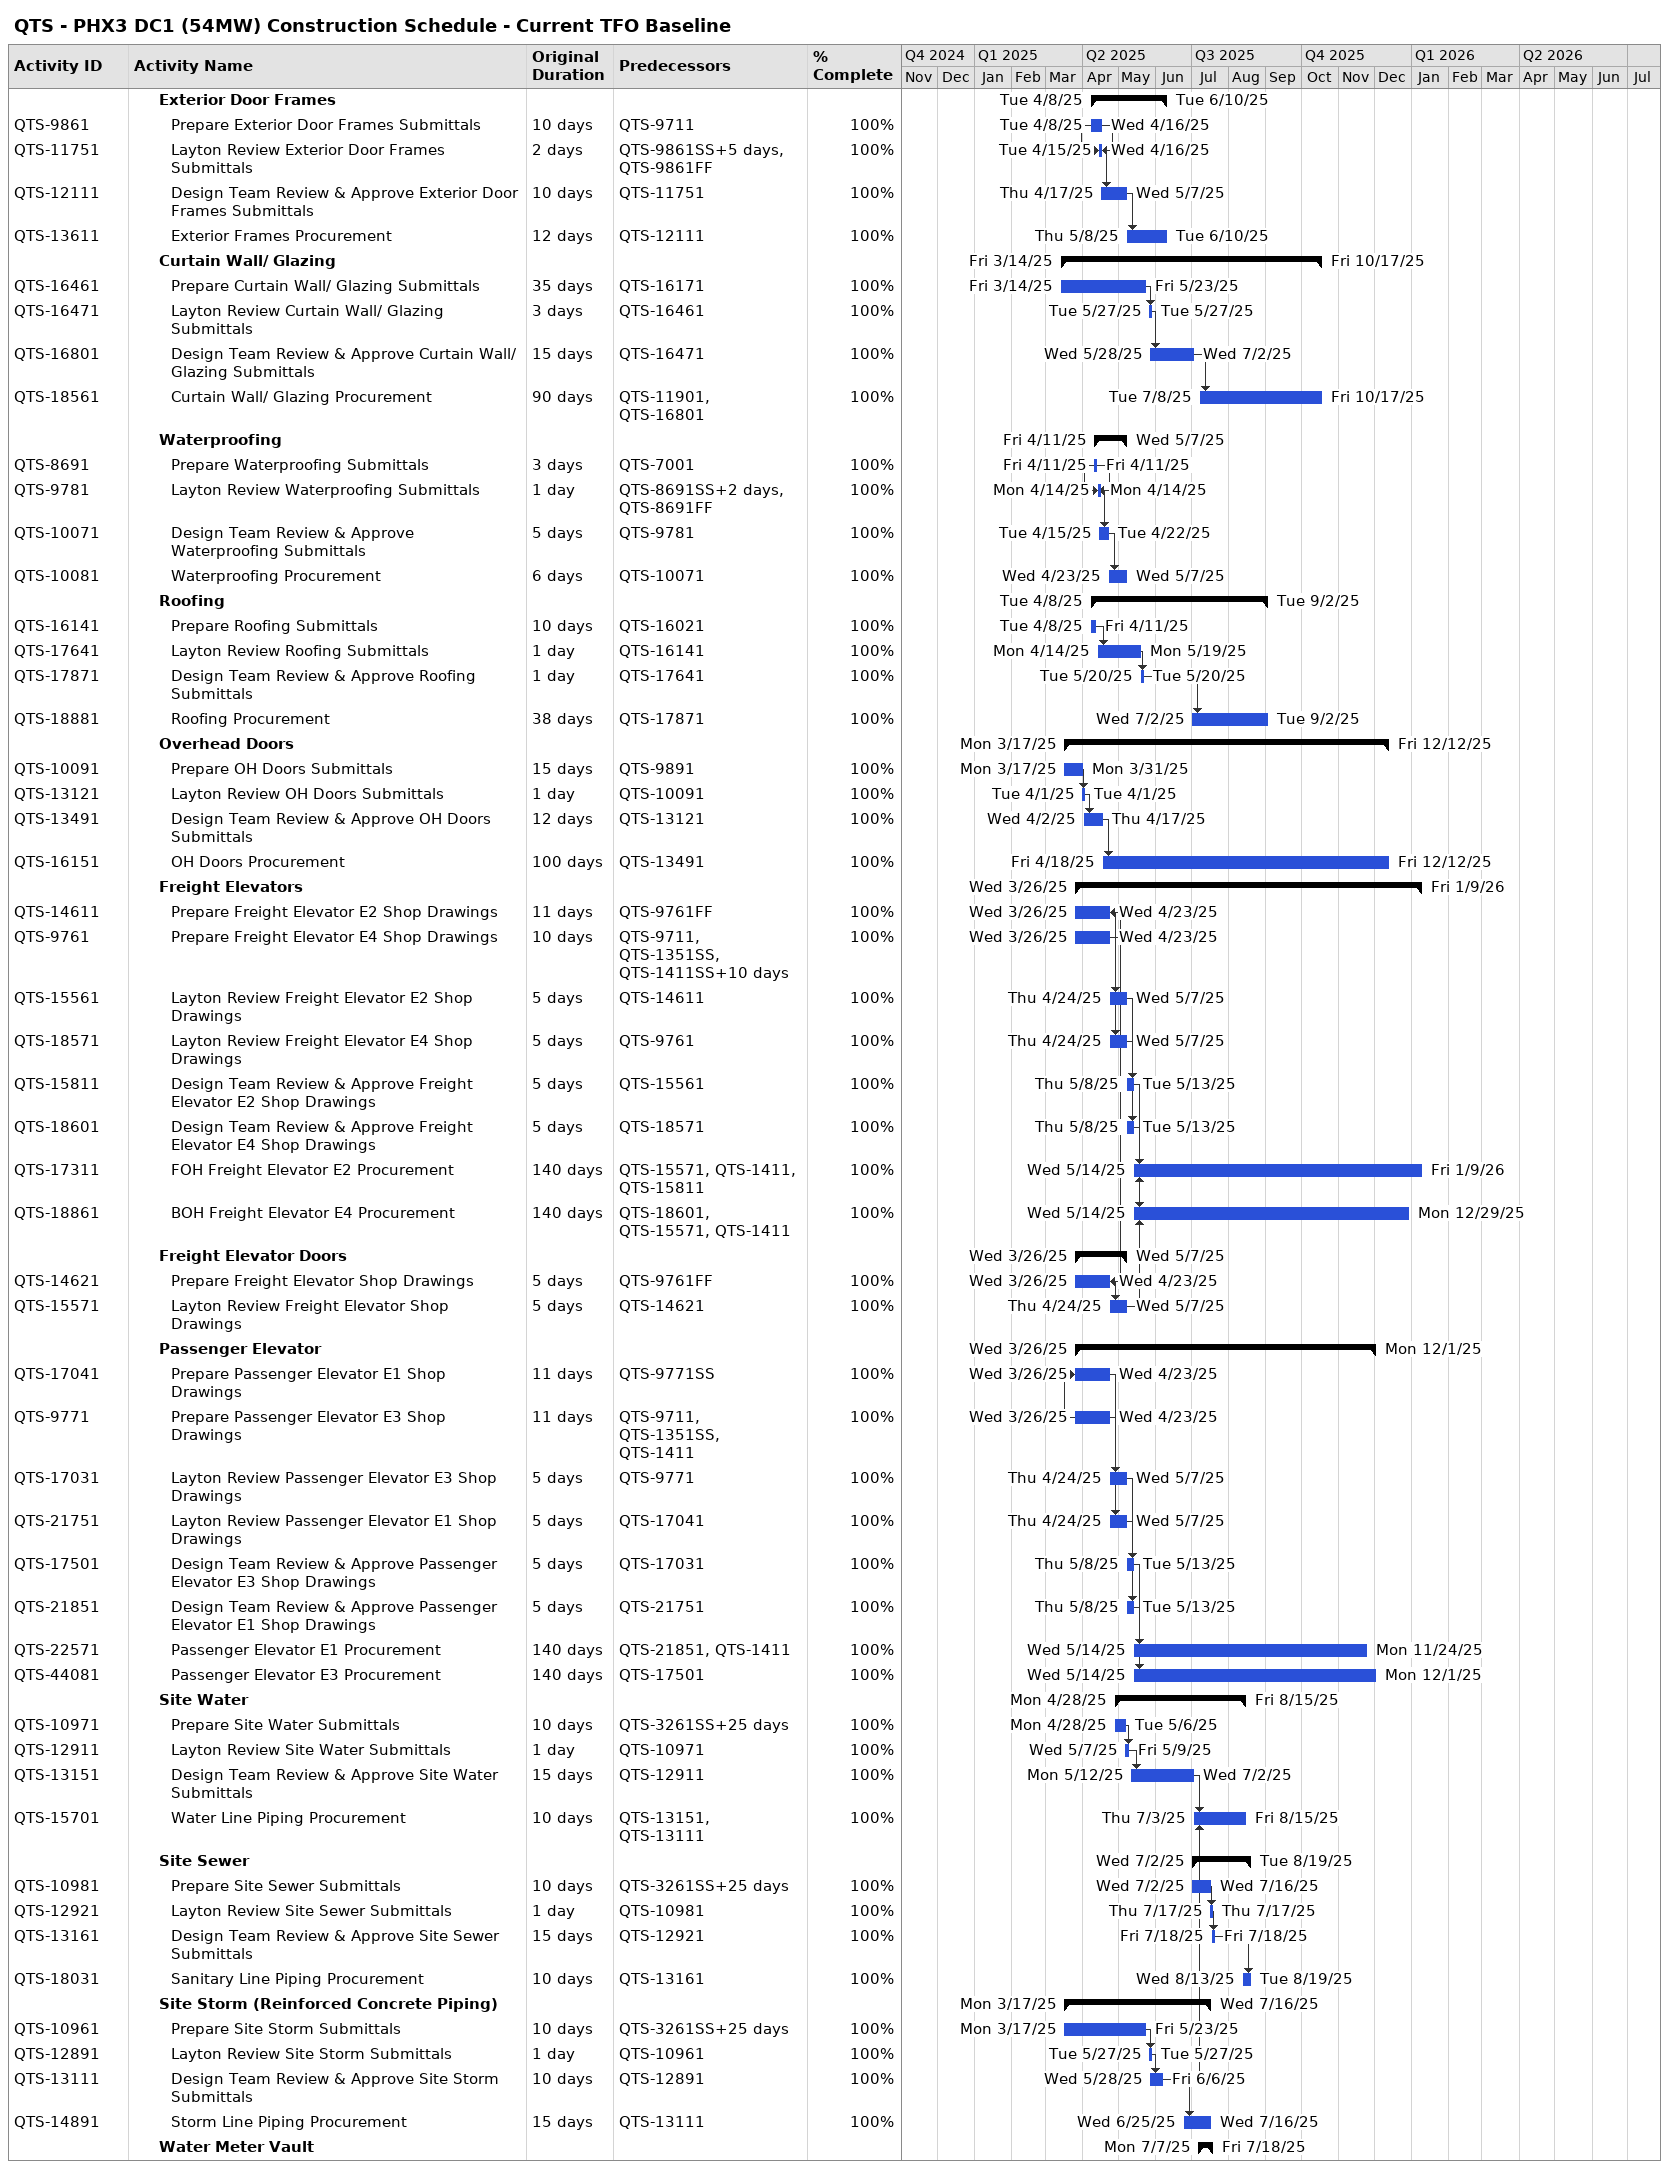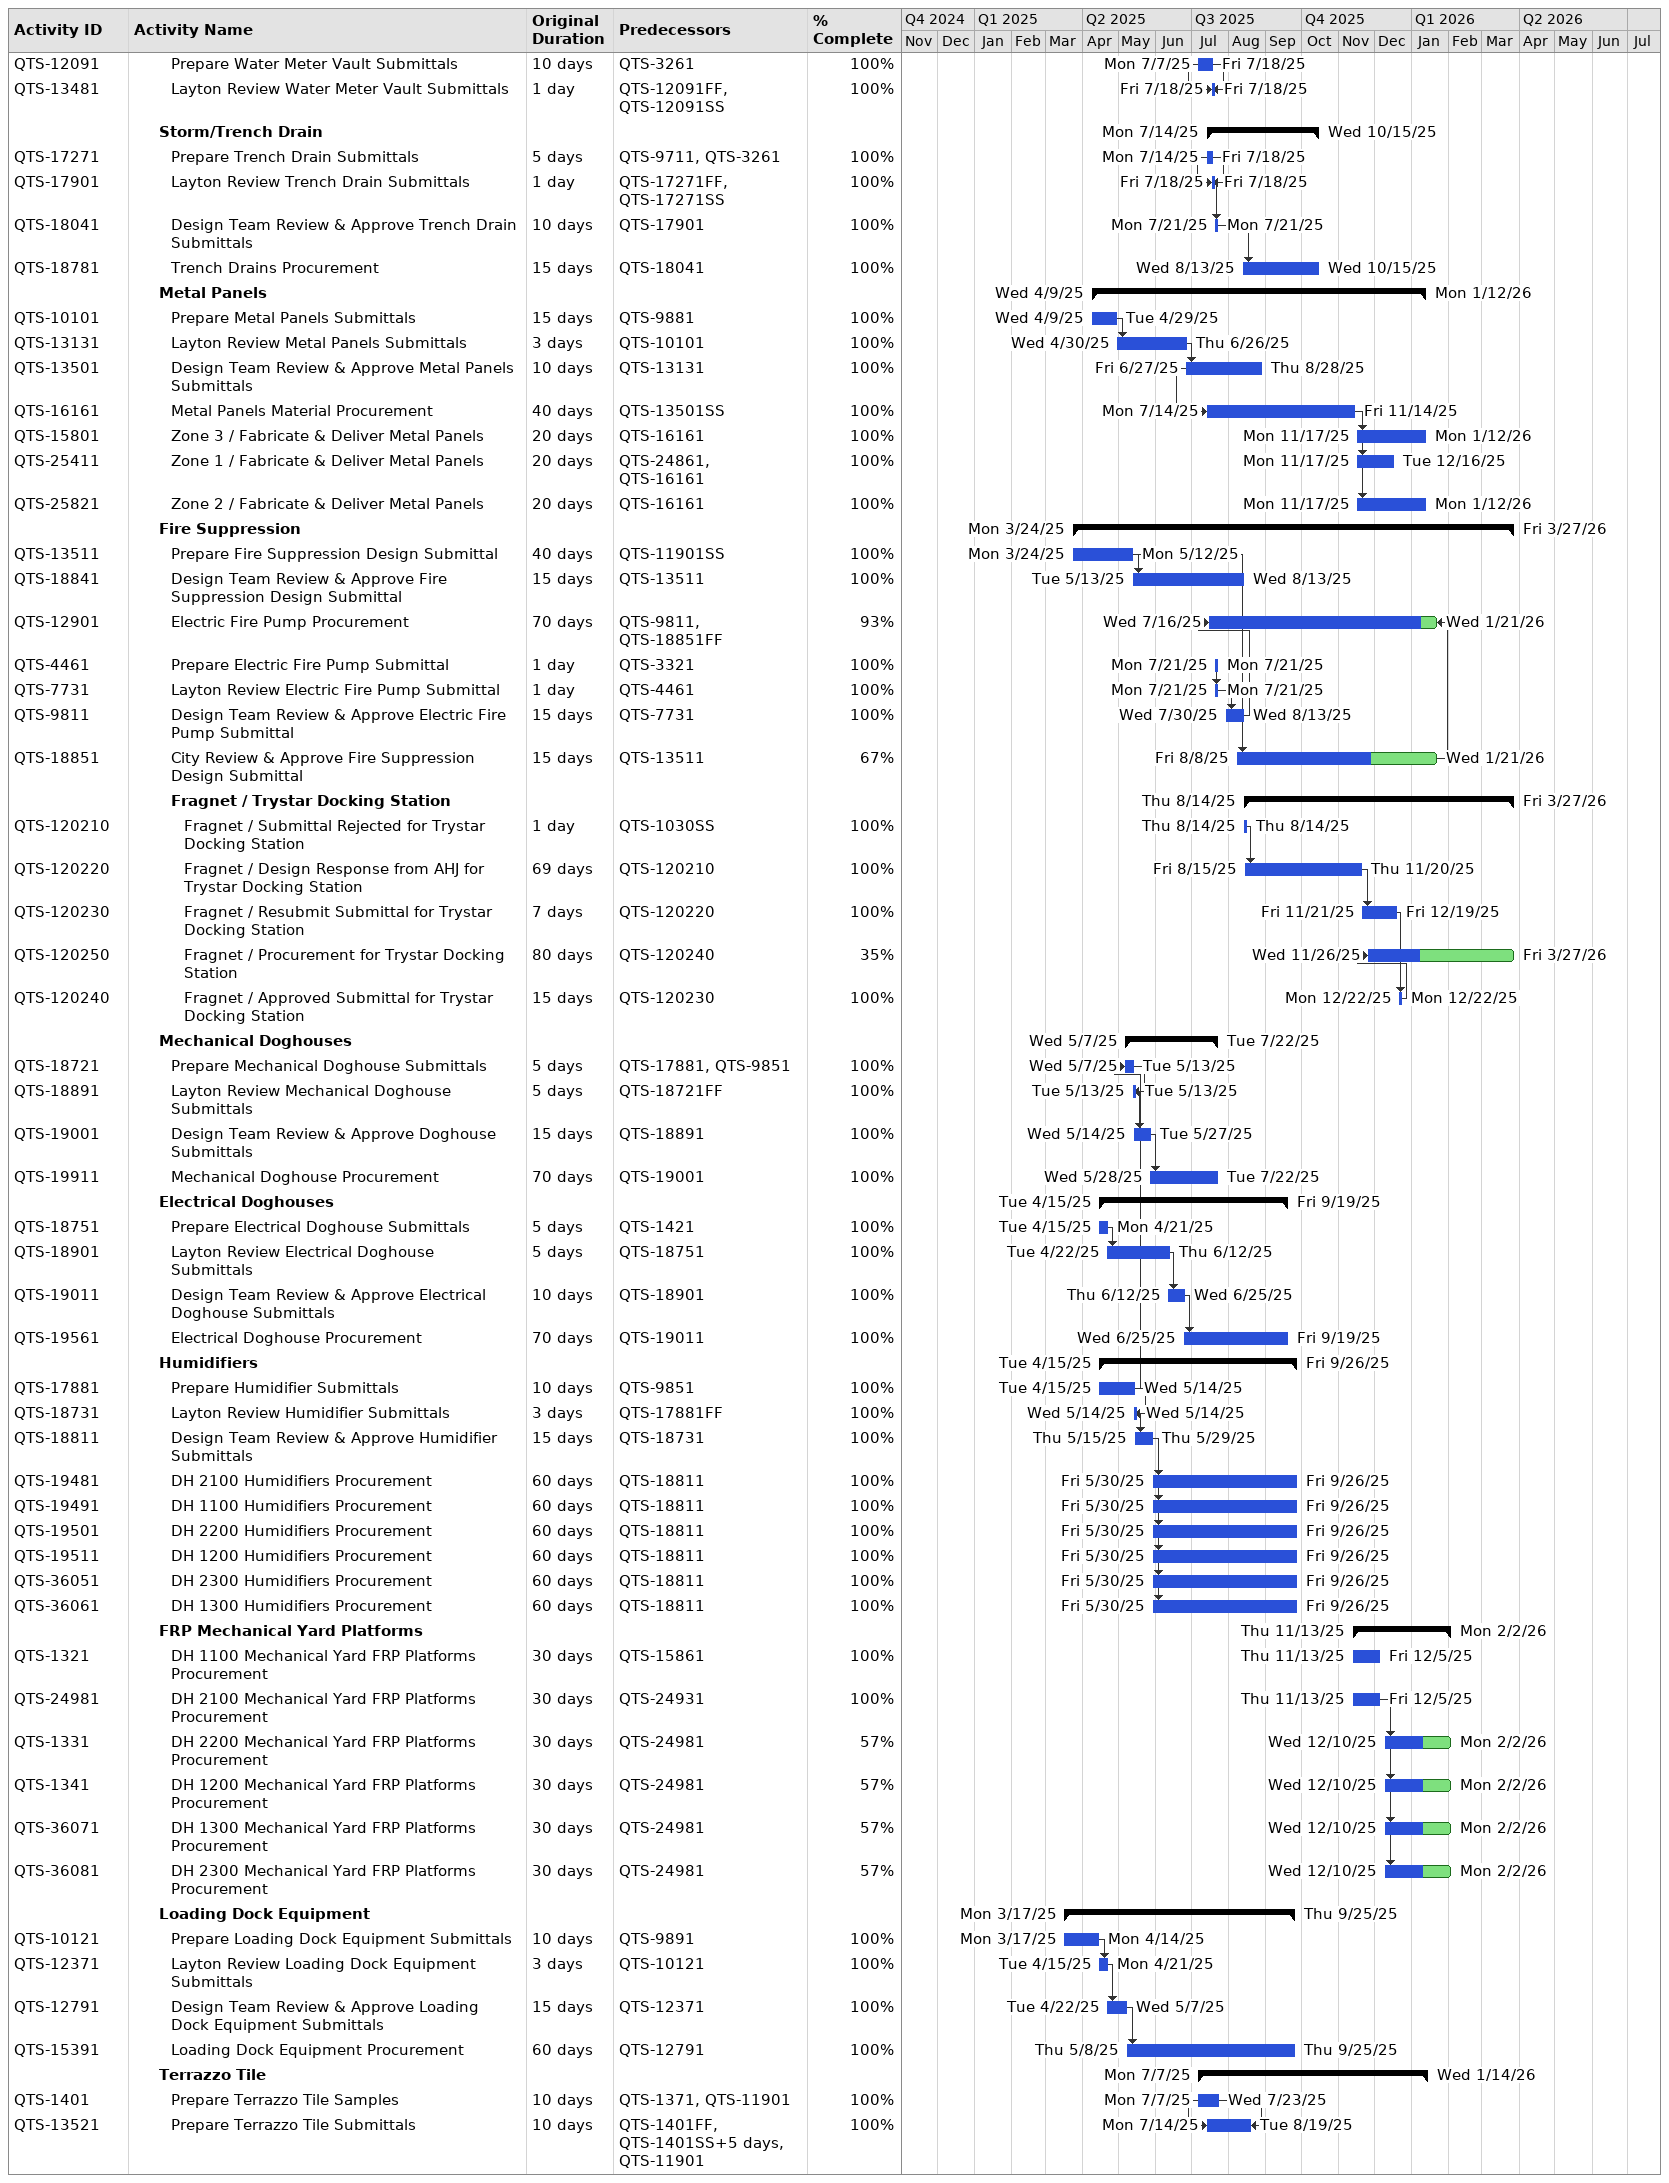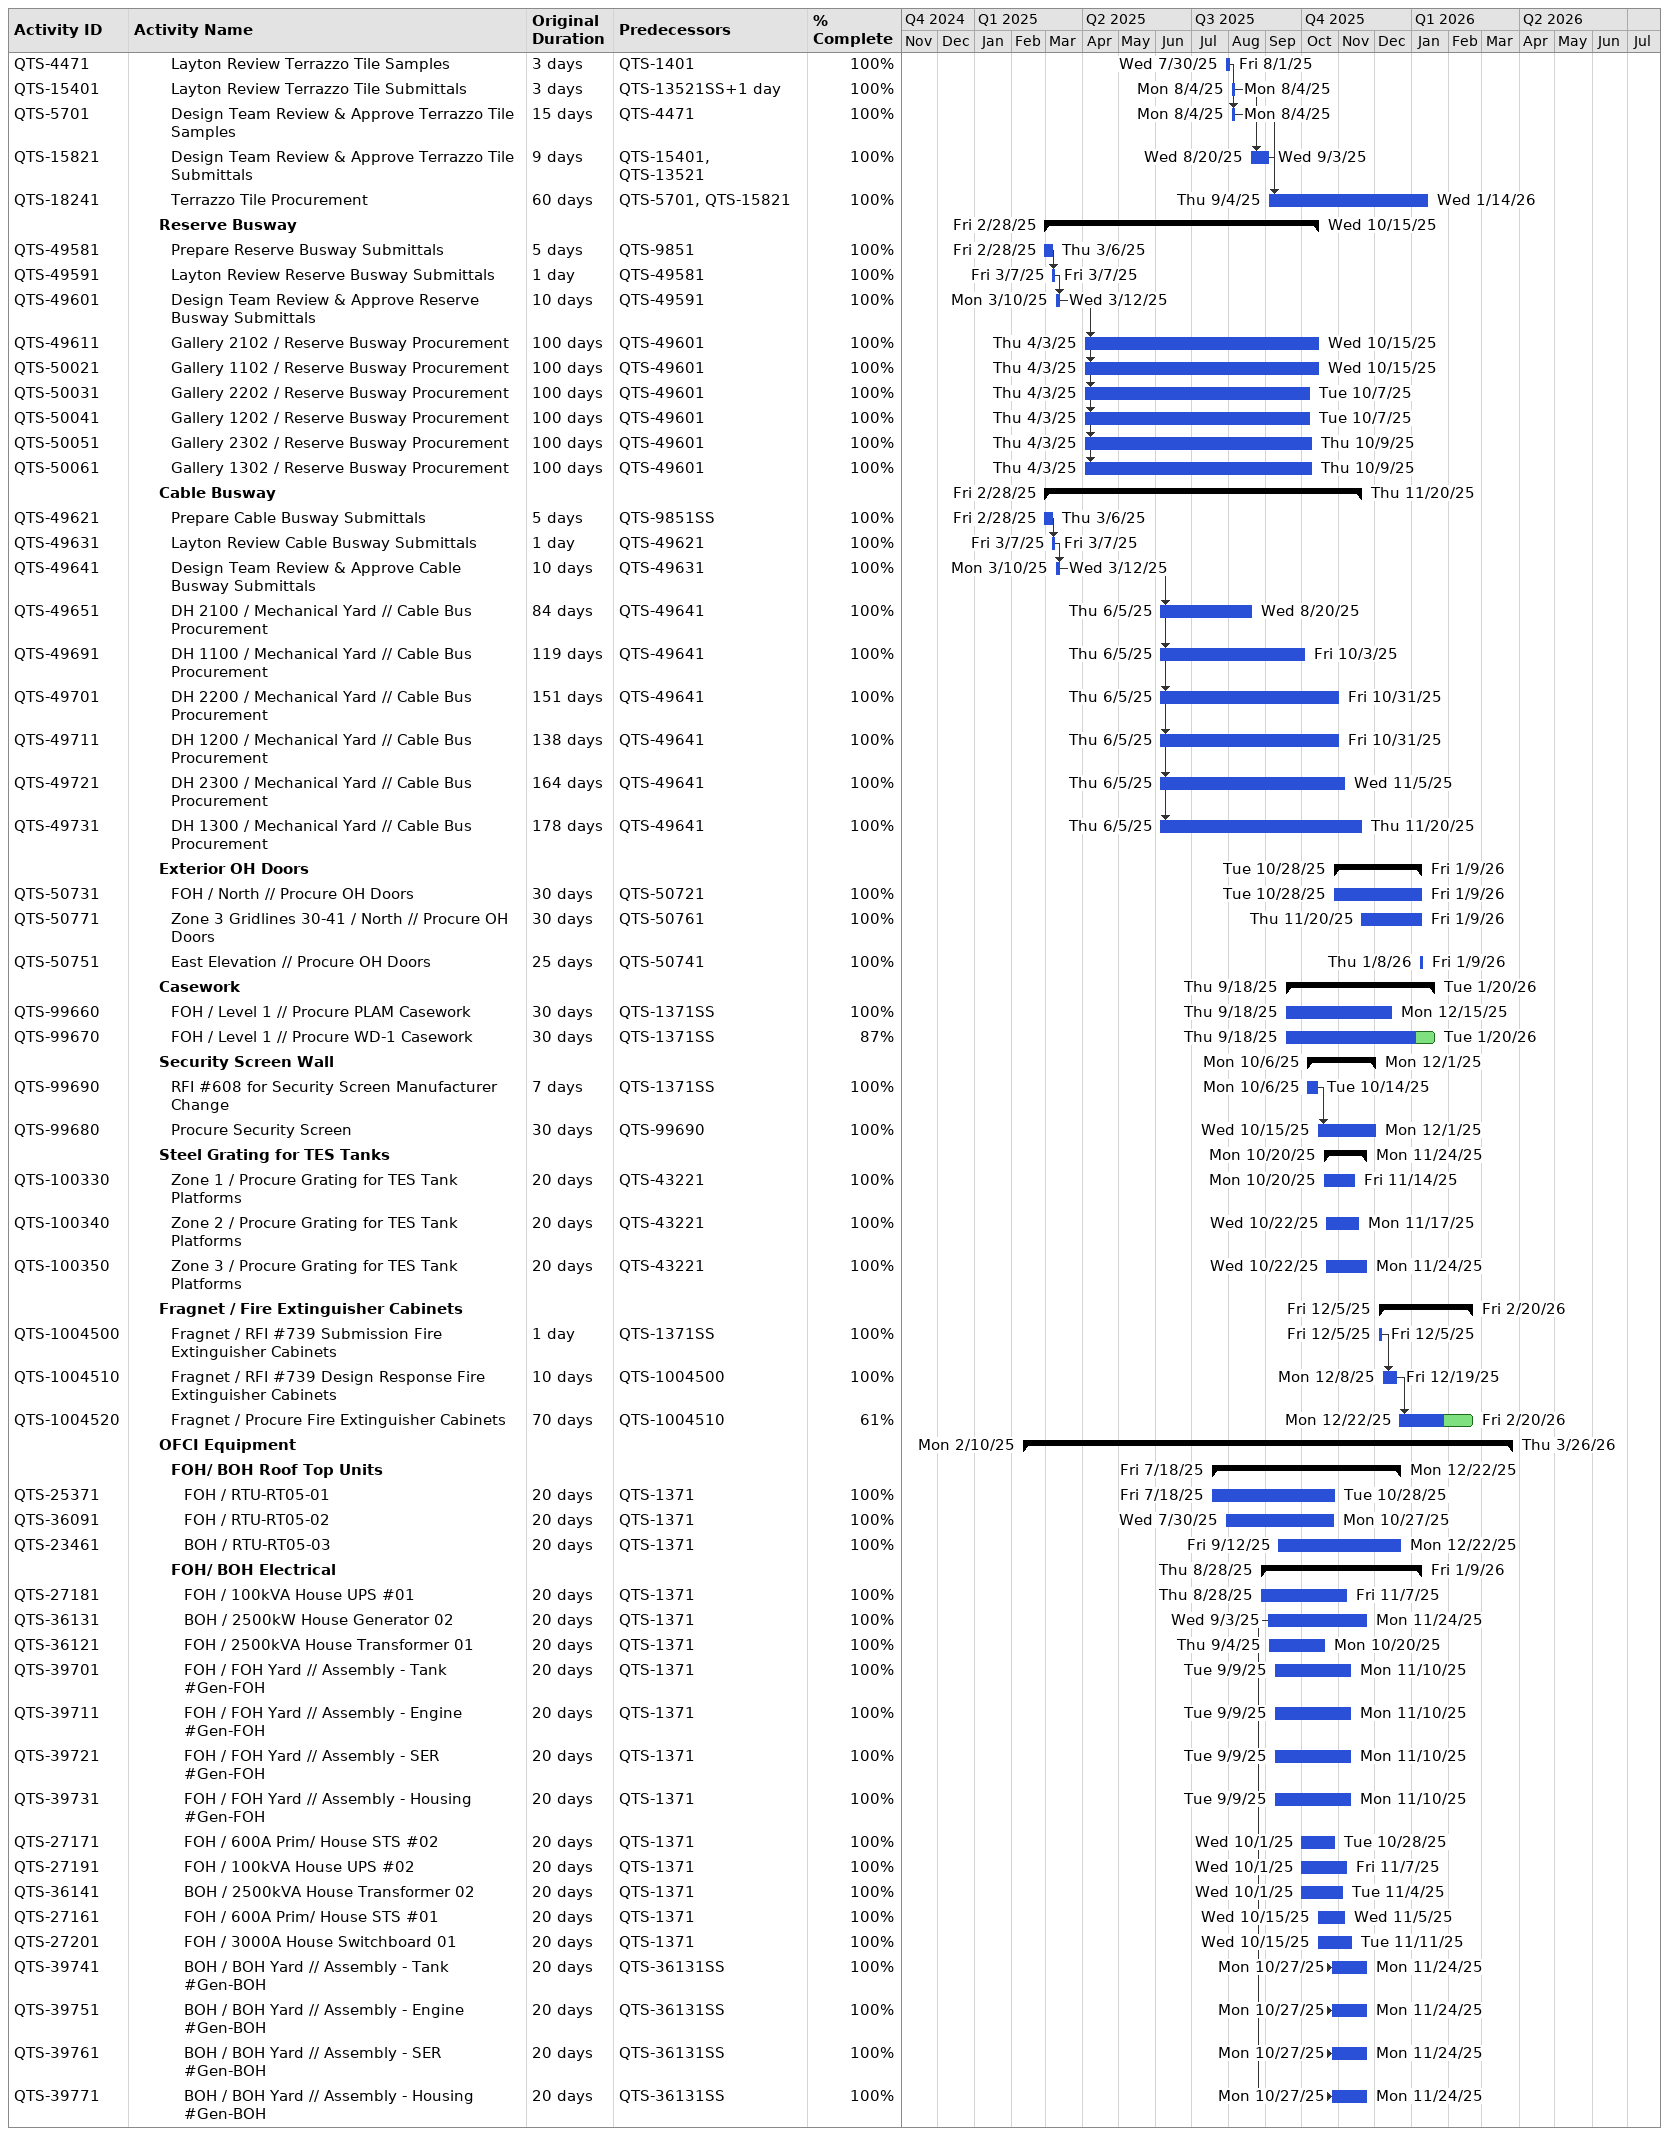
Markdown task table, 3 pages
QTS - PHX3 DC1 (54MW) Construction Schedule - Current TFO Baseline

| ID | Level | Task | Original duration | Start | Finish | Predecessors | % complete |
|---|---|---|---|---|---|---|---|
|  | 3 | **Exterior Door Frames** |  | 2025-04-08 | 2025-06-10 |  |  |
| QTS-9861 | 4 | Prepare Exterior Door Frames Submittals | 10d | 2025-04-08 | 2025-04-16 | QTS-9711 | 100 |
| QTS-11751 | 4 | Layton Review Exterior Door Frames Submittals | 2d | 2025-04-15 | 2025-04-16 | QTS-9861SS+5d, QTS-9861FF | 100 |
| QTS-12111 | 4 | Design Team Review & Approve Exterior Door Frames Submittals | 10d | 2025-04-17 | 2025-05-07 | QTS-11751 | 100 |
| QTS-13611 | 4 | Exterior Frames Procurement | 12d | 2025-05-08 | 2025-06-10 | QTS-12111 | 100 |
|  | 3 | **Curtain Wall/ Glazing** |  | 2025-03-14 | 2025-10-17 |  |  |
| QTS-16461 | 4 | Prepare Curtain Wall/ Glazing Submittals | 35d | 2025-03-14 | 2025-05-23 | QTS-16171 | 100 |
| QTS-16471 | 4 | Layton Review Curtain Wall/ Glazing Submittals | 3d | 2025-05-27 | 2025-05-27 | QTS-16461 | 100 |
| QTS-16801 | 4 | Design Team Review & Approve Curtain Wall/ Glazing Submittals | 15d | 2025-05-28 | 2025-07-02 | QTS-16471 | 100 |
| QTS-18561 | 4 | Curtain Wall/ Glazing Procurement | 90d | 2025-07-08 | 2025-10-17 | QTS-11901, QTS-16801 | 100 |
|  | 3 | **Waterproofing** |  | 2025-04-11 | 2025-05-07 |  |  |
| QTS-8691 | 4 | Prepare Waterproofing Submittals | 3d | 2025-04-11 | 2025-04-11 | QTS-7001 | 100 |
| QTS-9781 | 4 | Layton Review Waterproofing Submittals | 1d | 2025-04-14 | 2025-04-14 | QTS-8691SS+2d, QTS-8691FF | 100 |
| QTS-10071 | 4 | Design Team Review & Approve Waterproofing Submittals | 5d | 2025-04-15 | 2025-04-22 | QTS-9781 | 100 |
| QTS-10081 | 4 | Waterproofing Procurement | 6d | 2025-04-23 | 2025-05-07 | QTS-10071 | 100 |
|  | 3 | **Roofing** |  | 2025-04-08 | 2025-09-02 |  |  |
| QTS-16141 | 4 | Prepare Roofing Submittals | 10d | 2025-04-08 | 2025-04-11 | QTS-16021 | 100 |
| QTS-17641 | 4 | Layton Review Roofing Submittals | 1d | 2025-04-14 | 2025-05-19 | QTS-16141 | 100 |
| QTS-17871 | 4 | Design Team Review & Approve Roofing Submittals | 1d | 2025-05-20 | 2025-05-20 | QTS-17641 | 100 |
| QTS-18881 | 4 | Roofing Procurement | 38d | 2025-07-02 | 2025-09-02 | QTS-17871 | 100 |
|  | 3 | **Overhead Doors** |  | 2025-03-17 | 2025-12-12 |  |  |
| QTS-10091 | 4 | Prepare OH Doors Submittals | 15d | 2025-03-17 | 2025-03-31 | QTS-9891 | 100 |
| QTS-13121 | 4 | Layton Review OH Doors Submittals | 1d | 2025-04-01 | 2025-04-01 | QTS-10091 | 100 |
| QTS-13491 | 4 | Design Team Review & Approve OH Doors Submittals | 12d | 2025-04-02 | 2025-04-17 | QTS-13121 | 100 |
| QTS-16151 | 4 | OH Doors Procurement | 100d | 2025-04-18 | 2025-12-12 | QTS-13491 | 100 |
|  | 3 | **Freight Elevators** |  | 2025-03-26 | 2026-01-09 |  |  |
| QTS-14611 | 4 | Prepare Freight Elevator E2 Shop Drawings | 11d | 2025-03-26 | 2025-04-23 | QTS-9761FF | 100 |
| QTS-9761 | 4 | Prepare Freight Elevator E4 Shop Drawings | 10d | 2025-03-26 | 2025-04-23 | QTS-9711, QTS-1351SS, QTS-1411SS+10d | 100 |
| QTS-15561 | 4 | Layton Review Freight Elevator E2 Shop Drawings | 5d | 2025-04-24 | 2025-05-07 | QTS-14611 | 100 |
| QTS-18571 | 4 | Layton Review Freight Elevator E4 Shop Drawings | 5d | 2025-04-24 | 2025-05-07 | QTS-9761 | 100 |
| QTS-15811 | 4 | Design Team Review & Approve Freight Elevator E2 Shop Drawings | 5d | 2025-05-08 | 2025-05-13 | QTS-15561 | 100 |
| QTS-18601 | 4 | Design Team Review & Approve Freight Elevator E4 Shop Drawings | 5d | 2025-05-08 | 2025-05-13 | QTS-18571 | 100 |
| QTS-17311 | 4 | FOH Freight Elevator E2 Procurement | 140d | 2025-05-14 | 2026-01-09 | QTS-15571, QTS-1411, QTS-15811 | 100 |
| QTS-18861 | 4 | BOH Freight Elevator E4 Procurement | 140d | 2025-05-14 | 2025-12-29 | QTS-18601, QTS-15571, QTS-1411 | 100 |
|  | 3 | **Freight Elevator Doors** |  | 2025-03-26 | 2025-05-07 |  |  |
| QTS-14621 | 4 | Prepare Freight Elevator Shop Drawings | 5d | 2025-03-26 | 2025-04-23 | QTS-9761FF | 100 |
| QTS-15571 | 4 | Layton Review Freight Elevator Shop Drawings | 5d | 2025-04-24 | 2025-05-07 | QTS-14621 | 100 |
|  | 3 | **Passenger Elevator** |  | 2025-03-26 | 2025-12-01 |  |  |
| QTS-17041 | 4 | Prepare Passenger Elevator E1 Shop Drawings | 11d | 2025-03-26 | 2025-04-23 | QTS-9771SS | 100 |
| QTS-9771 | 4 | Prepare Passenger Elevator E3 Shop Drawings | 11d | 2025-03-26 | 2025-04-23 | QTS-9711, QTS-1351SS, QTS-1411 | 100 |
| QTS-17031 | 4 | Layton Review Passenger Elevator E3 Shop Drawings | 5d | 2025-04-24 | 2025-05-07 | QTS-9771 | 100 |
| QTS-21751 | 4 | Layton Review Passenger Elevator E1 Shop Drawings | 5d | 2025-04-24 | 2025-05-07 | QTS-17041 | 100 |
| QTS-17501 | 4 | Design Team Review & Approve Passenger Elevator E3 Shop Drawings | 5d | 2025-05-08 | 2025-05-13 | QTS-17031 | 100 |
| QTS-21851 | 4 | Design Team Review & Approve Passenger Elevator E1 Shop Drawings | 5d | 2025-05-08 | 2025-05-13 | QTS-21751 | 100 |
| QTS-22571 | 4 | Passenger Elevator E1 Procurement | 140d | 2025-05-14 | 2025-11-24 | QTS-21851, QTS-1411 | 100 |
| QTS-44081 | 4 | Passenger Elevator E3 Procurement | 140d | 2025-05-14 | 2025-12-01 | QTS-17501 | 100 |
|  | 3 | **Site Water** |  | 2025-04-28 | 2025-08-15 |  |  |
| QTS-10971 | 4 | Prepare Site Water Submittals | 10d | 2025-04-28 | 2025-05-06 | QTS-3261SS+25d | 100 |
| QTS-12911 | 4 | Layton Review Site Water Submittals | 1d | 2025-05-07 | 2025-05-09 | QTS-10971 | 100 |
| QTS-13151 | 4 | Design Team Review & Approve Site Water Submittals | 15d | 2025-05-12 | 2025-07-02 | QTS-12911 | 100 |
| QTS-15701 | 4 | Water Line Piping Procurement | 10d | 2025-07-03 | 2025-08-15 | QTS-13151, QTS-13111 | 100 |
|  | 3 | **Site Sewer** |  | 2025-07-02 | 2025-08-19 |  |  |
| QTS-10981 | 4 | Prepare Site Sewer Submittals | 10d | 2025-07-02 | 2025-07-16 | QTS-3261SS+25d | 100 |
| QTS-12921 | 4 | Layton Review Site Sewer Submittals | 1d | 2025-07-17 | 2025-07-17 | QTS-10981 | 100 |
| QTS-13161 | 4 | Design Team Review & Approve Site Sewer Submittals | 15d | 2025-07-18 | 2025-07-18 | QTS-12921 | 100 |
| QTS-18031 | 4 | Sanitary Line Piping Procurement | 10d | 2025-08-13 | 2025-08-19 | QTS-13161 | 100 |
|  | 3 | **Site Storm (Reinforced Concrete Piping)** |  | 2025-03-17 | 2025-07-16 |  |  |
| QTS-10961 | 4 | Prepare Site Storm Submittals | 10d | 2025-03-17 | 2025-05-23 | QTS-3261SS+25d | 100 |
| QTS-12891 | 4 | Layton Review Site Storm Submittals | 1d | 2025-05-27 | 2025-05-27 | QTS-10961 | 100 |
| QTS-13111 | 4 | Design Team Review & Approve Site Storm Submittals | 10d | 2025-05-28 | 2025-06-06 | QTS-12891 | 100 |
| QTS-14891 | 4 | Storm Line Piping Procurement | 15d | 2025-06-25 | 2025-07-16 | QTS-13111 | 100 |
|  | 3 | **Water Meter Vault** |  | 2025-07-07 | 2025-07-18 |  |  |
| QTS-12091 | 4 | Prepare Water Meter Vault Submittals | 10d | 2025-07-07 | 2025-07-18 | QTS-3261 | 100 |
| QTS-13481 | 4 | Layton Review Water Meter Vault Submittals | 1d | 2025-07-18 | 2025-07-18 | QTS-12091FF, QTS-12091SS | 100 |
|  | 3 | **Storm/Trench Drain** |  | 2025-07-14 | 2025-10-15 |  |  |
| QTS-17271 | 4 | Prepare Trench Drain Submittals | 5d | 2025-07-14 | 2025-07-18 | QTS-9711, QTS-3261 | 100 |
| QTS-17901 | 4 | Layton Review Trench Drain Submittals | 1d | 2025-07-18 | 2025-07-18 | QTS-17271FF, QTS-17271SS | 100 |
| QTS-18041 | 4 | Design Team Review & Approve Trench Drain Submittals | 10d | 2025-07-21 | 2025-07-21 | QTS-17901 | 100 |
| QTS-18781 | 4 | Trench Drains Procurement | 15d | 2025-08-13 | 2025-10-15 | QTS-18041 | 100 |
|  | 3 | **Metal Panels** |  | 2025-04-09 | 2026-01-12 |  |  |
| QTS-10101 | 4 | Prepare Metal Panels Submittals | 15d | 2025-04-09 | 2025-04-29 | QTS-9881 | 100 |
| QTS-13131 | 4 | Layton Review Metal Panels Submittals | 3d | 2025-04-30 | 2025-06-26 | QTS-10101 | 100 |
| QTS-13501 | 4 | Design Team Review & Approve Metal Panels Submittals | 10d | 2025-06-27 | 2025-08-28 | QTS-13131 | 100 |
| QTS-16161 | 4 | Metal Panels Material Procurement | 40d | 2025-07-14 | 2025-11-14 | QTS-13501SS | 100 |
| QTS-15801 | 4 | Zone 3 / Fabricate & Deliver Metal Panels | 20d | 2025-11-17 | 2026-01-12 | QTS-16161 | 100 |
| QTS-25411 | 4 | Zone 1 / Fabricate & Deliver Metal Panels | 20d | 2025-11-17 | 2025-12-16 | QTS-24861, QTS-16161 | 100 |
| QTS-25821 | 4 | Zone 2 / Fabricate & Deliver Metal Panels | 20d | 2025-11-17 | 2026-01-12 | QTS-16161 | 100 |
|  | 3 | **Fire Suppression** |  | 2025-03-24 | 2026-03-27 |  |  |
| QTS-13511 | 4 | Prepare Fire Suppression Design Submittal | 40d | 2025-03-24 | 2025-05-12 | QTS-11901SS | 100 |
| QTS-18841 | 4 | Design Team Review & Approve Fire Suppression Design Submittal | 15d | 2025-05-13 | 2025-08-13 | QTS-13511 | 100 |
| QTS-12901 | 4 | Electric Fire Pump Procurement | 70d | 2025-07-16 | 2026-01-21 | QTS-9811, QTS-18851FF | 93 |
| QTS-4461 | 4 | Prepare Electric Fire Pump Submittal | 1d | 2025-07-21 | 2025-07-21 | QTS-3321 | 100 |
| QTS-7731 | 4 | Layton Review Electric Fire Pump Submittal | 1d | 2025-07-21 | 2025-07-21 | QTS-4461 | 100 |
| QTS-9811 | 4 | Design Team Review & Approve Electric Fire Pump Submittal | 15d | 2025-07-30 | 2025-08-13 | QTS-7731 | 100 |
| QTS-18851 | 4 | City Review & Approve Fire Suppression Design Submittal | 15d | 2025-08-08 | 2026-01-21 | QTS-13511 | 67 |
|  | 4 | **Fragnet / Trystar Docking Station** |  | 2025-08-14 | 2026-03-27 |  |  |
| QTS-120210 | 5 | Fragnet / Submittal Rejected for Trystar Docking Station | 1d | 2025-08-14 | 2025-08-14 | QTS-1030SS | 100 |
| QTS-120220 | 5 | Fragnet / Design Response from AHJ for Trystar Docking Station | 69d | 2025-08-15 | 2025-11-20 | QTS-120210 | 100 |
| QTS-120230 | 5 | Fragnet / Resubmit Submittal for Trystar Docking Station | 7d | 2025-11-21 | 2025-12-19 | QTS-120220 | 100 |
| QTS-120250 | 5 | Fragnet / Procurement for Trystar Docking Station | 80d | 2025-11-26 | 2026-03-27 | QTS-120240 | 35 |
| QTS-120240 | 5 | Fragnet / Approved Submittal for Trystar Docking Station | 15d | 2025-12-22 | 2025-12-22 | QTS-120230 | 100 |
|  | 3 | **Mechanical Doghouses** |  | 2025-05-07 | 2025-07-22 |  |  |
| QTS-18721 | 4 | Prepare Mechanical Doghouse Submittals | 5d | 2025-05-07 | 2025-05-13 | QTS-17881, QTS-9851 | 100 |
| QTS-18891 | 4 | Layton Review Mechanical Doghouse Submittals | 5d | 2025-05-13 | 2025-05-13 | QTS-18721FF | 100 |
| QTS-19001 | 4 | Design Team Review & Approve Doghouse Submittals | 15d | 2025-05-14 | 2025-05-27 | QTS-18891 | 100 |
| QTS-19911 | 4 | Mechanical Doghouse Procurement | 70d | 2025-05-28 | 2025-07-22 | QTS-19001 | 100 |
|  | 3 | **Electrical Doghouses** |  | 2025-04-15 | 2025-09-19 |  |  |
| QTS-18751 | 4 | Prepare Electrical Doghouse Submittals | 5d | 2025-04-15 | 2025-04-21 | QTS-1421 | 100 |
| QTS-18901 | 4 | Layton Review Electrical Doghouse Submittals | 5d | 2025-04-22 | 2025-06-12 | QTS-18751 | 100 |
| QTS-19011 | 4 | Design Team Review & Approve Electrical Doghouse Submittals | 10d | 2025-06-12 | 2025-06-25 | QTS-18901 | 100 |
| QTS-19561 | 4 | Electrical Doghouse Procurement | 70d | 2025-06-25 | 2025-09-19 | QTS-19011 | 100 |
|  | 3 | **Humidifiers** |  | 2025-04-15 | 2025-09-26 |  |  |
| QTS-17881 | 4 | Prepare Humidifier Submittals | 10d | 2025-04-15 | 2025-05-14 | QTS-9851 | 100 |
| QTS-18731 | 4 | Layton Review Humidifier Submittals | 3d | 2025-05-14 | 2025-05-14 | QTS-17881FF | 100 |
| QTS-18811 | 4 | Design Team Review & Approve Humidifier Submittals | 15d | 2025-05-15 | 2025-05-29 | QTS-18731 | 100 |
| QTS-19481 | 4 | DH 2100 Humidifiers Procurement | 60d | 2025-05-30 | 2025-09-26 | QTS-18811 | 100 |
| QTS-19491 | 4 | DH 1100 Humidifiers Procurement | 60d | 2025-05-30 | 2025-09-26 | QTS-18811 | 100 |
| QTS-19501 | 4 | DH 2200 Humidifiers Procurement | 60d | 2025-05-30 | 2025-09-26 | QTS-18811 | 100 |
| QTS-19511 | 4 | DH 1200 Humidifiers Procurement | 60d | 2025-05-30 | 2025-09-26 | QTS-18811 | 100 |
| QTS-36051 | 4 | DH 2300 Humidifiers Procurement | 60d | 2025-05-30 | 2025-09-26 | QTS-18811 | 100 |
| QTS-36061 | 4 | DH 1300 Humidifiers Procurement | 60d | 2025-05-30 | 2025-09-26 | QTS-18811 | 100 |
|  | 3 | **FRP Mechanical Yard Platforms** |  | 2025-11-13 | 2026-02-02 |  |  |
| QTS-1321 | 4 | DH 1100 Mechanical Yard FRP Platforms Procurement | 30d | 2025-11-13 | 2025-12-05 | QTS-15861 | 100 |
| QTS-24981 | 4 | DH 2100 Mechanical Yard FRP Platforms Procurement | 30d | 2025-11-13 | 2025-12-05 | QTS-24931 | 100 |
| QTS-1331 | 4 | DH 2200 Mechanical Yard FRP Platforms Procurement | 30d | 2025-12-10 | 2026-02-02 | QTS-24981 | 57 |
| QTS-1341 | 4 | DH 1200 Mechanical Yard FRP Platforms Procurement | 30d | 2025-12-10 | 2026-02-02 | QTS-24981 | 57 |
| QTS-36071 | 4 | DH 1300 Mechanical Yard FRP Platforms Procurement | 30d | 2025-12-10 | 2026-02-02 | QTS-24981 | 57 |
| QTS-36081 | 4 | DH 2300 Mechanical Yard FRP Platforms Procurement | 30d | 2025-12-10 | 2026-02-02 | QTS-24981 | 57 |
|  | 3 | **Loading Dock Equipment** |  | 2025-03-17 | 2025-09-25 |  |  |
| QTS-10121 | 4 | Prepare Loading Dock Equipment Submittals | 10d | 2025-03-17 | 2025-04-14 | QTS-9891 | 100 |
| QTS-12371 | 4 | Layton Review Loading Dock Equipment Submittals | 3d | 2025-04-15 | 2025-04-21 | QTS-10121 | 100 |
| QTS-12791 | 4 | Design Team Review & Approve Loading Dock Equipment Submittals | 15d | 2025-04-22 | 2025-05-07 | QTS-12371 | 100 |
| QTS-15391 | 4 | Loading Dock Equipment Procurement | 60d | 2025-05-08 | 2025-09-25 | QTS-12791 | 100 |
|  | 3 | **Terrazzo Tile** |  | 2025-07-07 | 2026-01-14 |  |  |
| QTS-1401 | 4 | Prepare Terrazzo Tile Samples | 10d | 2025-07-07 | 2025-07-23 | QTS-1371, QTS-11901 | 100 |
| QTS-13521 | 4 | Prepare Terrazzo Tile Submittals | 10d | 2025-07-14 | 2025-08-19 | QTS-1401FF, QTS-1401SS+5d, QTS-11901 | 100 |
| QTS-4471 | 4 | Layton Review Terrazzo Tile Samples | 3d | 2025-07-30 | 2025-08-01 | QTS-1401 | 100 |
| QTS-15401 | 4 | Layton Review Terrazzo Tile Submittals | 3d | 2025-08-04 | 2025-08-04 | QTS-13521SS+1d | 100 |
| QTS-5701 | 4 | Design Team Review & Approve Terrazzo Tile Samples | 15d | 2025-08-04 | 2025-08-04 | QTS-4471 | 100 |
| QTS-15821 | 4 | Design Team Review & Approve Terrazzo Tile Submittals | 9d | 2025-08-20 | 2025-09-03 | QTS-15401, QTS-13521 | 100 |
| QTS-18241 | 4 | Terrazzo Tile Procurement | 60d | 2025-09-04 | 2026-01-14 | QTS-5701, QTS-15821 | 100 |
|  | 3 | **Reserve Busway** |  | 2025-02-28 | 2025-10-15 |  |  |
| QTS-49581 | 4 | Prepare Reserve Busway Submittals | 5d | 2025-02-28 | 2025-03-06 | QTS-9851 | 100 |
| QTS-49591 | 4 | Layton Review Reserve Busway Submittals | 1d | 2025-03-07 | 2025-03-07 | QTS-49581 | 100 |
| QTS-49601 | 4 | Design Team Review & Approve Reserve Busway Submittals | 10d | 2025-03-10 | 2025-03-12 | QTS-49591 | 100 |
| QTS-49611 | 4 | Gallery 2102 / Reserve Busway Procurement | 100d | 2025-04-03 | 2025-10-15 | QTS-49601 | 100 |
| QTS-50021 | 4 | Gallery 1102 / Reserve Busway Procurement | 100d | 2025-04-03 | 2025-10-15 | QTS-49601 | 100 |
| QTS-50031 | 4 | Gallery 2202 / Reserve Busway Procurement | 100d | 2025-04-03 | 2025-10-07 | QTS-49601 | 100 |
| QTS-50041 | 4 | Gallery 1202 / Reserve Busway Procurement | 100d | 2025-04-03 | 2025-10-07 | QTS-49601 | 100 |
| QTS-50051 | 4 | Gallery 2302 / Reserve Busway Procurement | 100d | 2025-04-03 | 2025-10-09 | QTS-49601 | 100 |
| QTS-50061 | 4 | Gallery 1302 / Reserve Busway Procurement | 100d | 2025-04-03 | 2025-10-09 | QTS-49601 | 100 |
|  | 3 | **Cable Busway** |  | 2025-02-28 | 2025-11-20 |  |  |
| QTS-49621 | 4 | Prepare Cable Busway Submittals | 5d | 2025-02-28 | 2025-03-06 | QTS-9851SS | 100 |
| QTS-49631 | 4 | Layton Review Cable Busway Submittals | 1d | 2025-03-07 | 2025-03-07 | QTS-49621 | 100 |
| QTS-49641 | 4 | Design Team Review & Approve Cable Busway Submittals | 10d | 2025-03-10 | 2025-03-12 | QTS-49631 | 100 |
| QTS-49651 | 4 | DH 2100 / Mechanical Yard // Cable Bus Procurement | 84d | 2025-06-05 | 2025-08-20 | QTS-49641 | 100 |
| QTS-49691 | 4 | DH 1100 / Mechanical Yard // Cable Bus Procurement | 119d | 2025-06-05 | 2025-10-03 | QTS-49641 | 100 |
| QTS-49701 | 4 | DH 2200 / Mechanical Yard // Cable Bus Procurement | 151d | 2025-06-05 | 2025-10-31 | QTS-49641 | 100 |
| QTS-49711 | 4 | DH 1200 / Mechanical Yard // Cable Bus Procurement | 138d | 2025-06-05 | 2025-10-31 | QTS-49641 | 100 |
| QTS-49721 | 4 | DH 2300 / Mechanical Yard // Cable Bus Procurement | 164d | 2025-06-05 | 2025-11-05 | QTS-49641 | 100 |
| QTS-49731 | 4 | DH 1300 / Mechanical Yard // Cable Bus Procurement | 178d | 2025-06-05 | 2025-11-20 | QTS-49641 | 100 |
|  | 3 | **Exterior OH Doors** |  | 2025-10-28 | 2026-01-09 |  |  |
| QTS-50731 | 4 | FOH / North // Procure OH Doors | 30d | 2025-10-28 | 2026-01-09 | QTS-50721 | 100 |
| QTS-50771 | 4 | Zone 3 Gridlines 30-41 / North // Procure OH Doors | 30d | 2025-11-20 | 2026-01-09 | QTS-50761 | 100 |
| QTS-50751 | 4 | East Elevation // Procure OH Doors | 25d | 2026-01-08 | 2026-01-09 | QTS-50741 | 100 |
|  | 3 | **Casework** |  | 2025-09-18 | 2026-01-20 |  |  |
| QTS-99660 | 4 | FOH / Level 1 // Procure PLAM Casework | 30d | 2025-09-18 | 2025-12-15 | QTS-1371SS | 100 |
| QTS-99670 | 4 | FOH / Level 1 // Procure WD-1 Casework | 30d | 2025-09-18 | 2026-01-20 | QTS-1371SS | 87 |
|  | 3 | **Security Screen Wall** |  | 2025-10-06 | 2025-12-01 |  |  |
| QTS-99690 | 4 | RFI #608 for Security Screen Manufacturer Change | 7d | 2025-10-06 | 2025-10-14 | QTS-1371SS | 100 |
| QTS-99680 | 4 | Procure Security Screen | 30d | 2025-10-15 | 2025-12-01 | QTS-99690 | 100 |
|  | 3 | **Steel Grating for TES Tanks** |  | 2025-10-20 | 2025-11-24 |  |  |
| QTS-100330 | 4 | Zone 1 / Procure Grating for TES Tank Platforms | 20d | 2025-10-20 | 2025-11-14 | QTS-43221 | 100 |
| QTS-100340 | 4 | Zone 2 / Procure Grating for TES Tank Platforms | 20d | 2025-10-22 | 2025-11-17 | QTS-43221 | 100 |
| QTS-100350 | 4 | Zone 3 / Procure Grating for TES Tank Platforms | 20d | 2025-10-22 | 2025-11-24 | QTS-43221 | 100 |
|  | 3 | **Fragnet / Fire Extinguisher Cabinets** |  | 2025-12-05 | 2026-02-20 |  |  |
| QTS-1004500 | 4 | Fragnet / RFI #739 Submission Fire Extinguisher Cabinets | 1d | 2025-12-05 | 2025-12-05 | QTS-1371SS | 100 |
| QTS-1004510 | 4 | Fragnet / RFI #739 Design Response Fire Extinguisher Cabinets | 10d | 2025-12-08 | 2025-12-19 | QTS-1004500 | 100 |
| QTS-1004520 | 4 | Fragnet / Procure Fire Extinguisher Cabinets | 70d | 2025-12-22 | 2026-02-20 | QTS-1004510 | 61 |
|  | 3 | **OFCI Equipment** |  | 2025-02-10 | 2026-03-26 |  |  |
|  | 4 | **FOH/ BOH Roof Top Units** |  | 2025-07-18 | 2025-12-22 |  |  |
| QTS-25371 | 5 | FOH / RTU-RT05-01 | 20d | 2025-07-18 | 2025-10-28 | QTS-1371 | 100 |
| QTS-36091 | 5 | FOH / RTU-RT05-02 | 20d | 2025-07-30 | 2025-10-27 | QTS-1371 | 100 |
| QTS-23461 | 5 | BOH / RTU-RT05-03 | 20d | 2025-09-12 | 2025-12-22 | QTS-1371 | 100 |
|  | 4 | **FOH/ BOH Electrical** |  | 2025-08-28 | 2026-01-09 |  |  |
| QTS-27181 | 5 | FOH / 100kVA House UPS #01 | 20d | 2025-08-28 | 2025-11-07 | QTS-1371 | 100 |
| QTS-36131 | 5 | BOH / 2500kW House Generator 02 | 20d | 2025-09-03 | 2025-11-24 | QTS-1371 | 100 |
| QTS-36121 | 5 | FOH / 2500kVA House Transformer 01 | 20d | 2025-09-04 | 2025-10-20 | QTS-1371 | 100 |
| QTS-39701 | 5 | FOH / FOH Yard // Assembly - Tank #Gen-FOH | 20d | 2025-09-09 | 2025-11-10 | QTS-1371 | 100 |
| QTS-39711 | 5 | FOH / FOH Yard // Assembly - Engine #Gen-FOH | 20d | 2025-09-09 | 2025-11-10 | QTS-1371 | 100 |
| QTS-39721 | 5 | FOH / FOH Yard // Assembly - SER #Gen-FOH | 20d | 2025-09-09 | 2025-11-10 | QTS-1371 | 100 |
| QTS-39731 | 5 | FOH / FOH Yard // Assembly - Housing #Gen-FOH | 20d | 2025-09-09 | 2025-11-10 | QTS-1371 | 100 |
| QTS-27171 | 5 | FOH / 600A Prim/ House STS #02 | 20d | 2025-10-01 | 2025-10-28 | QTS-1371 | 100 |
| QTS-27191 | 5 | FOH / 100kVA House UPS #02 | 20d | 2025-10-01 | 2025-11-07 | QTS-1371 | 100 |
| QTS-36141 | 5 | BOH / 2500kVA House Transformer 02 | 20d | 2025-10-01 | 2025-11-04 | QTS-1371 | 100 |
| QTS-27161 | 5 | FOH / 600A Prim/ House STS #01 | 20d | 2025-10-15 | 2025-11-05 | QTS-1371 | 100 |
| QTS-27201 | 5 | FOH / 3000A House Switchboard 01 | 20d | 2025-10-15 | 2025-11-11 | QTS-1371 | 100 |
| QTS-39741 | 5 | BOH / BOH Yard // Assembly - Tank #Gen-BOH | 20d | 2025-10-27 | 2025-11-24 | QTS-36131SS | 100 |
| QTS-39751 | 5 | BOH / BOH Yard // Assembly - Engine #Gen-BOH | 20d | 2025-10-27 | 2025-11-24 | QTS-36131SS | 100 |
| QTS-39761 | 5 | BOH / BOH Yard // Assembly - SER #Gen-BOH | 20d | 2025-10-27 | 2025-11-24 | QTS-36131SS | 100 |
| QTS-39771 | 5 | BOH / BOH Yard // Assembly - Housing #Gen-BOH | 20d | 2025-10-27 | 2025-11-24 | QTS-36131SS | 100 |
